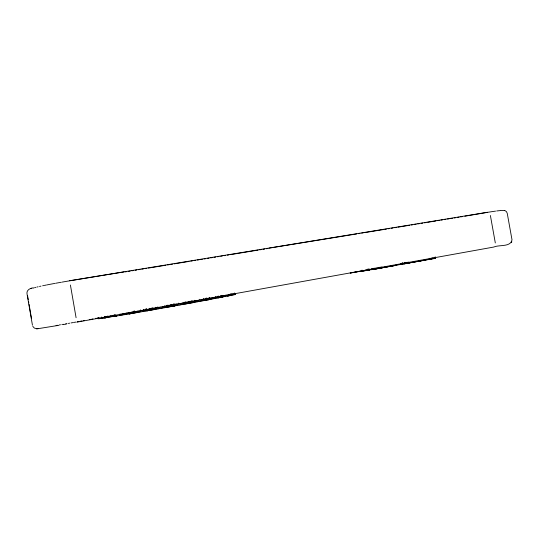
<?xml version="1.0" encoding="UTF-8"?>
<svg xmlns="http://www.w3.org/2000/svg" width="539" height="539" viewBox="0 0 539 539"><rect width="100%" height="100%" fill="white"/><g stroke="black" fill="none" stroke-linecap="round" stroke-linejoin="round"><path stroke-width="0.81" d="M76.855 322.154L493.737 247.057C499.323 244.511 510.541 247.394 512.01 239.848L507.239 213.303L506.37 211.51L504.538 210.399M511.349 242.611L511.828 241.755M31.707 288.203C29.119 288.675 26.472 290.784 26.99 293.681L32.448 325.226M97.775 317.478L97.997 318.717L99.789 318.3M369.862 269.823L360.746 271.467L432.932 258.794L435.499 258.255L435.296 257.13M234.088 293.378C236.857 295.77 231.224 294.422 229.19 295.54M235.024 294.422L234.809 293.196M30.918 288.439L32.805 287.887M230.328 295.129L230.8 295.102M146.729 308.84L147.403 310.767M209.422 297.562L209.765 299.522L192.746 302.662L193.178 302.608L192.949 301.281M464.861 216.213L488.233 212.231A32.151 1.017 -10.5 0 1 495.557 211.126M193.178 302.608L147.08 310.848M95.497 318.387L96.292 318.212M230.308 294.2C229.809 296.059 232.269 295.547 231.177 294.018M230.301 295.507L230.079 294.247M228.341 295.702L227.586 295.871L229.048 295.668M222.553 295.743L222.782 297.023L220.262 297.4L231.399 295.271M129.01 312.499L129.32 313.9L130.404 313.671L114.719 316.332L114.49 315.025M129.32 313.9L147.336 310.76M209.765 299.522L208.398 299.704L222.782 297.023M91.805 319.122L92.951 318.899M101.554 318.212L103.838 317.74L101.945 318.03M114.719 316.332L116.929 315.867L115.865 316.016M89.252 319.614L90.572 319.364M231.662 294.86L232.727 294.665M105.947 317.552L107.928 317.249L104.377 317.963L114.847 316.184L114.625 314.891M83.329 320.718L84.623 320.483M80.028 321.325L82.043 320.954M98.671 317.444L98.886 318.704L100.294 318.448M362.471 270.787L350.182 273.03L363.205 270.854M104.734 317.761L98.886 318.704M77.286 321.823L78.667 321.574M371.519 269.527L373.177 269.224M374.841 268.927L378.984 268.179M380.642 267.883L382.299 267.58M386.443 266.832L388.1 266.536M389.758 266.239L391.415 265.936M395.559 265.188L397.216 264.892M404.674 263.544L406.332 263.248M419.591 260.856L421.249 260.559M425.392 259.811L427.05 259.515M373.257 269.338L388.572 266.576M406.595 263.322L404.412 263.719L406.399 263.416M407.423 263.173L412.369 262.284M414.013 261.988L415.589 261.705M417.159 261.422L424.786 260.081M407.929 263.187L425.19 260.074M73.803 322.443L75.898 322.073M364.842 270.565L366.486 270.268M233.966 294.435L235.3 294.2L234.425 294.26M97.997 318.717L100.759 318.232M194.471 301.806L196.122 301.517M209.327 299.158L210.978 298.862M212.629 298.566L214.279 298.269M71.04 322.935L73.115 322.571M378.263 268.537L394.4 265.626L390.991 266.138M378.028 268.584L377.556 268.665M68.345 323.413L69.693 323.171M63.649 324.491L66.23 324.04M65.771 323.858L67.058 323.636M58.69 325.354L37.71 328.736M377.32 268.705L374.888 269.096M233.906 294.584L231.602 294.974M61.884 324.525L63.359 324.276M59.169 324.983L60.483 324.761M69.659 280.725L487.492 212.265M124.017 271.912L67.24 281.223A37.73 1.428 -9.4 0 0 62.187 282.092M269.217 248.115L356.697 233.946M125.189 271.899L126.847 271.629M128.511 271.36L130.168 271.083M131.833 270.814L133.49 270.538M135.154 270.268L136.812 269.999M138.476 269.722L140.133 269.453M141.797 269.177L143.455 268.907M145.112 268.638L146.776 268.361M148.434 268.092L165.871 265.228M167.535 264.959L169.192 264.689M170.856 264.413L172.514 264.144M174.178 263.867L189.122 261.422M190.786 261.146L192.443 260.876M194.101 260.6L195.765 260.33M197.422 260.061L199.086 259.785M200.744 259.515L202.408 259.239M204.065 258.969L205.73 258.7M207.387 258.424L209.051 258.154M210.709 257.878L212.373 257.608M214.03 257.339L215.694 257.063M217.352 256.793L219.016 256.517M220.673 256.247L222.337 255.971M223.995 255.702L225.652 255.432M227.317 255.156L228.974 254.886M230.638 254.61L258.04 250.123M259.697 249.847L261.361 249.577M263.019 249.301L264.683 249.031M266.34 248.762L268.004 248.486M358.347 233.677L359.998 233.407M361.649 233.131L363.306 232.861M364.957 232.592L383.121 229.614M384.772 229.344L386.423 229.075M388.073 228.799L389.724 228.529M391.375 228.26L393.025 227.99M394.676 227.721L396.327 227.451M397.977 227.175L409.539 225.282M411.19 225.012L412.84 224.743M414.491 224.473L416.142 224.197M417.799 223.928L419.45 223.658M421.1 223.389L422.751 223.119M424.402 222.843L426.053 222.573M427.703 222.304L435.963 220.95M437.614 220.68L439.265 220.411M440.915 220.141L442.566 219.865M444.217 219.595L445.868 219.326M447.518 219.056L449.169 218.787M450.82 218.517L452.477 218.241M454.128 217.972L455.778 217.702M457.429 217.433L459.08 217.163M460.73 216.887L462.381 216.617M56.056 325.489L57.464 325.26M428.673 259.266L435.499 258.255M500.333 210.399L504.726 210.439M32.791 326.317L34.301 328.049L36.787 328.783M36.517 328.797L37.973 328.723M490.389 215.499L495.314 242.941M435.216 257.137L435.418 258.262M435.148 257.177L435.35 258.309M434.906 257.231L435.108 258.363M434.077 257.399L434.279 258.531M432.729 257.655L432.932 258.794M431.2 257.938L431.402 259.077M429.266 258.289L429.468 259.434M408.703 261.994L408.906 263.14M407.524 262.203L407.727 263.355M406.898 262.311L407.107 263.463M406.271 262.419L406.473 263.571M405.645 262.533L405.847 263.679M405.032 262.634L405.234 263.787M404.445 262.736L404.648 263.888M403.893 262.83L404.095 263.975M402.734 263.032L402.882 264.204M402.64 263.039L402.842 264.184M402.539 263.052L402.734 264.238M402.303 263.133L402.505 264.285M402 263.194L402.202 264.346M401.622 263.261L401.831 264.413M401.184 263.342L401.393 264.494M400.693 263.43L400.895 264.588M381.828 266.825L382.036 267.991M380.682 267.034L380.891 268.193M379.51 267.236L379.719 268.402M378.317 267.445L378.526 268.611M377.125 267.661L377.327 268.82M375.932 267.863L376.141 269.028M374.76 268.065L374.969 269.231M373.621 268.26L373.823 269.426M372.523 268.449L372.725 269.608M371.472 268.624L371.681 269.783M369.215 269.001L369.424 270.16M368.865 269.055L369.067 270.214M368.521 269.116L368.723 270.268M368.191 269.17L368.4 270.322M367.874 269.217L368.083 270.376M367.8 269.231L368.009 270.383M367.571 269.264L367.78 270.423M366.042 269.507L366.25 270.652M362.033 270.113L362.235 271.245M234.734 293.216L234.876 294.462M234.58 293.256L234.795 294.489M234.492 293.277L234.708 294.51M234.398 293.304L234.613 294.537M234.297 293.324L234.512 294.557M234.196 293.351L234.411 294.584M232.707 293.62L232.929 294.853M231.339 293.863L231.554 295.102M230.968 294.065L231.191 295.318M230.753 294.105L230.975 295.359M230.53 294.153L230.753 295.406M229.843 294.294L230.065 295.554M229.601 294.348L229.823 295.601M229.358 294.395L229.574 295.655M229.102 294.449L229.324 295.709M228.846 294.496L229.068 295.763M228.59 294.55L228.812 295.81M228.32 294.604L228.543 295.871M227 294.833L227.222 296.093M225.592 295.082L225.814 296.342M224.19 295.332L224.413 296.591M222.876 295.567L223.099 296.834M222.196 295.81L222.418 297.097M221.825 295.884L222.048 297.164M221.455 295.958L221.677 297.238M220.963 295.385L221.3 297.312M220.694 296.1L220.923 297.387M220.31 296.174L220.532 297.461M219.919 296.255L220.141 297.541M219.521 296.329L219.744 297.616M219.117 296.403L219.346 297.69M218.713 296.484L218.942 297.771M218.194 295.918L218.531 297.851M217.891 296.639L218.12 297.932M216.732 296.834L216.961 298.121M215.283 296.423L215.62 298.35M213.963 297.319L214.192 298.606M212.528 297.575L212.75 298.862M211.173 297.818L211.403 299.111M209.994 298.04L210.223 299.327M208.93 297.656L209.273 299.617M208.539 298.404L208.768 299.711M208.041 298.498L208.27 299.805M207.528 298.593L207.758 299.9M206.902 298.033L207.245 299.994M206.39 298.128L206.733 300.095M205.871 298.229L206.215 300.189M205.46 298.977L205.689 300.29M204.935 299.078L205.164 300.385M204.402 299.172L204.638 300.486M203.755 298.619L204.099 300.587M203.216 298.714L203.567 300.688M202.448 299.516L202.677 300.823M201.296 299.711L201.525 301.018M199.834 299.286L200.178 301.247M198.493 300.196L198.723 301.503M197.025 300.459L197.261 301.766M195.637 300.708L195.866 302.022M194.296 300.284L194.646 302.251M193.434 301.126L193.669 302.44M192.767 301.261L192.996 302.574M192.234 300.728L192.585 302.716M191.641 300.836L191.985 302.824M191.042 300.944L191.385 302.938M190.55 301.719L190.786 303.046M189.95 301.827L190.179 303.154M189.223 301.274L189.573 303.268M188.616 301.389L188.967 303.376M188.003 301.496L188.354 303.491M187.505 302.271L187.74 303.598M186.892 302.386L187.127 303.713M186.157 301.833L186.507 303.828M185.537 301.941L185.888 303.942M185.012 302.022L185.362 304.009M184.264 302.824L184.5 304.151M183.011 302.352L183.361 304.34M181.784 303.241L182.014 304.569M180.322 303.497L180.552 304.825M178.712 303.107L179.063 305.087M177.405 304.023L177.634 305.35M176.024 303.598L176.374 305.586M175.114 304.454L175.35 305.781M174.279 303.935L174.629 305.93M173.282 304.151L173.632 306.152M172.756 304.933L172.992 306.267M172.109 305.047L172.345 306.381M171.341 304.495L171.692 306.502M170.695 304.609L171.045 306.617M170.048 304.724L170.398 306.731M169.515 305.512L169.751 306.846M168.869 305.626L169.098 306.961M168.101 305.074L168.451 307.082M167.454 305.189L167.804 307.196M166.8 305.303L167.151 307.311M166.268 306.091L166.504 307.425M166.16 306.091L166.389 307.425M165.675 306.159L165.904 307.493M164.732 305.626L165.082 307.621M163.728 306.475L163.964 307.803M162.394 306.704L162.63 308.032M160.932 306.961L161.168 308.288M159.429 307.23L159.659 308.557M157.866 306.826L158.21 308.82M156.681 307.735L156.916 309.063M155.495 307.27L155.845 309.271M154.848 308.092L155.077 309.426M154.43 308.18L154.666 309.521M153.79 308.295L154.026 309.635M153.036 307.735L153.386 309.743M152.396 307.85L152.746 309.858M151.762 307.958L152.113 309.965M151.243 308.739L151.479 310.08M150.61 308.854L150.846 310.188M149.862 308.295L150.213 310.302M149.229 308.402L149.586 310.41M148.724 309.184L148.953 310.518M148.09 309.292L148.326 310.632M147.47 309.399L147.699 310.74M146.547 308.82L146.898 310.814M145.759 308.948L146.109 310.942M144.789 309.79L145.025 311.118M143.361 309.352L143.711 311.34M142.026 310.269L142.256 311.596M140.403 309.878L140.746 311.865M139.055 310.808L139.284 312.135M137.728 311.05L137.964 312.377M136.63 311.259L136.859 312.593M135.821 311.421L136.05 312.755M135.242 311.522L135.471 312.856M134.548 310.956L134.898 312.95M133.975 311.05L134.326 313.051M133.524 311.818L133.76 313.146M132.958 311.913L133.194 313.247M132.399 312.007L132.628 313.341M131.839 312.101L132.068 313.435M131.28 312.202L131.509 313.53M130.728 312.297L130.957 313.624M130.175 312.391L130.411 313.718M129.63 312.479L129.865 313.813M127.965 312.674L128.194 313.988M126.678 312.896L126.908 314.21M125.243 313.146L125.472 314.459M123.741 313.415L123.97 314.729M122.279 313.678L122.508 314.992M120.938 313.927L121.167 315.241M119.813 314.143L120.042 315.456M115.333 314.884L115.562 316.198M114.908 314.951L115.137 316.265M113.372 315.106L113.601 316.4M111.964 315.349L112.186 316.642M110.482 315.611L110.711 316.912M109.026 315.874L109.255 317.175M107.685 316.123L107.915 317.424M107.362 316.177L107.591 317.471M106.122 316.373L106.351 317.666M105.826 316.42L106.048 317.714M105.536 316.46L105.759 317.754M105.246 316.508L105.469 317.801M104.964 316.555L105.193 317.842M104.687 316.595L104.916 317.882M101.682 316.986L101.898 318.259M98.772 317.431L98.987 318.697M70.414 285.016L76.087 317.727M27.536 295.513L28.237 299.596M28.52 301.227L28.803 302.864M29.086 304.495L31.484 318.381M33.256 288.122A37.73 1.428 -9.4 0 1 34.233 287.772M34.968 287.556A37.73 1.428 -9.4 0 1 35.864 287.321M36.915 287.058A37.73 1.428 -9.4 0 1 38.128 286.768M39.482 286.458A37.73 1.428 -9.4 0 1 40.984 286.128M42.628 285.785A37.73 1.428 -9.4 0 1 43.794 285.542M44.4 285.421A37.73 1.428 -9.4 0 1 46.293 285.037M46.954 284.909A37.73 1.428 -9.4 0 1 54.917 283.393M55.699 283.251A37.73 1.428 -9.4 0 1 61.352 282.241M496.675 210.978A32.151 1.017 -10.5 0 1 499.869 210.641M426.012 259.913L425.514 260.014L426.019 259.906M174.279 306.037L173.915 304.016L174.279 306.037"/></g></svg>
